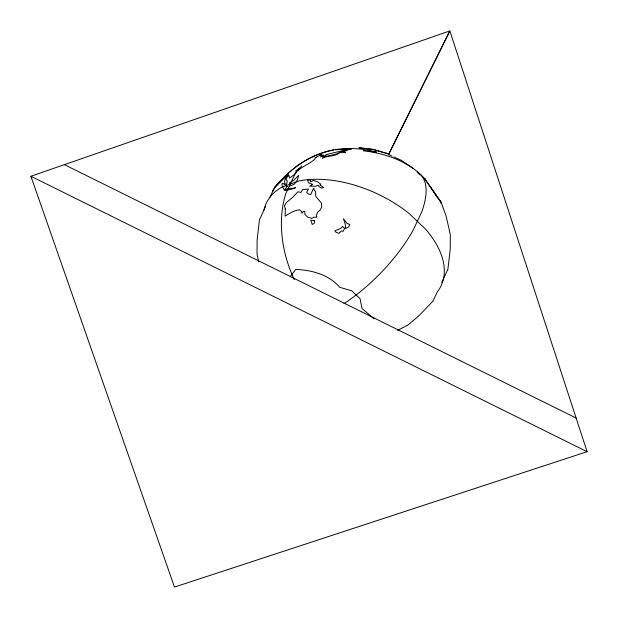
<?xml version="1.0" encoding="UTF-8"?>
<svg xmlns="http://www.w3.org/2000/svg" width="618" height="618" viewBox="0 0 618 618"><rect width="100%" height="100%" fill="white"/><g stroke="black" fill="none" stroke-linecap="round" stroke-linejoin="round"><path stroke-width="0.93" d="M265.609 206.482L259.452 219.714L257.103 240.023L257.065 254.516L258.764 261.947M441.746 282.488L447.903 269.263L450.252 248.946L450.29 234.454L446.049 215.883L441.182 202.434L424.535 178.54L441.182 202.434M269.996 197.173L274.377 187.857L288.552 173.094M273.148 190.22L272.731 191.078L274.886 187.269L278.154 183.84L287.872 174.886L286.196 177.08L288.56 174.917C286.057 177.358 283.871 180 284.759 183.554L286.52 184.488L287.316 180.904L286.204 179.915L286.597 177.605L289.008 175.535L289.703 178.077L294.616 174.214L296.292 171.982L295.705 170.854L299.854 168.189L297.505 170.522C302.905 166.528 309.363 163.677 314.747 159.351L315.172 157.976L316.099 157.49L315.528 157.52L321.445 154.685L319.807 155.543L323.569 155.025L320.441 156.81L326.057 155.419L325.887 154.616L340.217 151.263L345.184 149.556L347.478 149.278L343.639 151.171L345.578 151.047L349.68 149.139L351.472 148.961C320.927 146.644 292.917 164.821 274.276 187.787M388.274 154.971L449.858 30.915L30.9 176.261L174.477 587.085L587.1 451.681L449.858 30.915L388.606 154.608M290.437 276.416L295.643 269.479C311.696 269.935 328.992 274.67 339.73 287.3L351.835 290.854L360.055 298.679L361.993 308.482L373.998 318.733M290.027 171.85C302.032 160.726 317.768 153.156 333.712 149.989M397.513 330.352L407.749 325.207L418.803 315.883L432.979 301.113L437.359 291.804A96.663 55.898 25.2 0 0 425.663 229.27L408.961 213.372A96.663 55.898 25.2 0 0 298.61 181.066L281.854 187.161A96.663 55.898 25.2 0 0 263.84 210.398M335.535 149.834L346.482 148.884M344.867 148.907C355.497 147.779 366.25 149.672 376.617 151.966L375.543 152.267L367.092 150.475L363.26 150.722C386.049 153.565 409.579 161.599 425.199 179.274L424.628 178.455M359.12 147.725L373.179 149.371L387.725 153.627M359.112 147.857L373.156 149.494L387.679 153.743M388.83 154.562L392.16 156.099M393.828 156.872L401.329 160.332L413.164 168.366M64.388 164.643L576.13 418.046M30.9 176.261L587.1 451.681M417.158 172.167L419.823 174.693M429.688 185.717L437.621 197.853M441.175 203.361L440.217 200.842L440.557 202.596M294.338 279.668A96.663 68.397 70 0 1 285.848 193.426L294.616 174.801A96.663 68.397 70 0 1 301.87 165.833M418.023 172.654A96.663 39.251 -46.4 0 1 421.7 212.013L412.924 230.638A96.663 39.251 -46.4 0 1 343.94 303.608M285.292 208.784L285.099 216.161C289.471 213.264 294.153 210.383 299.475 209.819L301.777 211.58L301.854 213.272L303.523 211.426L304.751 211.317L304.883 214.415L307.787 217.227L311.997 218.27L314.014 217.157L316.779 217.281L316.416 215.249L317.729 212.059L319.8 210.406L321.692 207.169L321.507 203.222L315.759 196.315L315.651 191.588L314.222 190.213L314.014 188.583L313.341 188.644L310.754 194.57L308.714 194.098L306.582 192.368L308.521 189.062L302.727 189.564L300.873 192.453L297.868 191.812L292.654 197.366L286.458 202.48L284.38 205.755L285.292 208.784M314.531 220.827L314.253 223.361L312.229 224.458L310.692 220.023L314.531 220.827M289.935 182.604L289.201 186.381L294.276 184.164L297.451 179.985L298.61 175.357L293.929 180.147L289.935 182.604M284.697 189.78L284.543 190.336L288.961 189.811L295.149 188.173L295.504 187.424L292.569 188.498L290.908 188.142L284.697 189.78M349.742 224.411L348.83 226.829L345.601 228.552L345.269 224.102L343.415 218.695L347.154 223.5L349.742 224.411M344.62 228.351L343.253 231.271L341.375 230.954L338.88 233.349L335.953 232.167L334.879 230.877L340.163 228.614L342.681 226.482L344.62 228.351M312.19 184.257L311.735 185.215L309.641 186.149L315.752 186.257L318.17 185.222L319.035 186.675L321.762 188.166L323.809 187.486L319.9 185.083L320.904 184.342L317.799 181.901L313.233 180.34L310.684 181.962L310.475 180.085L307.803 180.132L308.289 182.727L312.19 184.257M287.146 186.458L285.161 189.131L284.017 189.548L282.202 186.165L281.978 183.701L282.851 183.237L287.146 186.458M339.753 152.592C335.111 156.872 327.779 155.296 322.418 158.278L322.92 157.096L336.2 154.114L342.071 151.487L343.114 151.395L345.647 152.685L339.753 152.592"/></g></svg>
